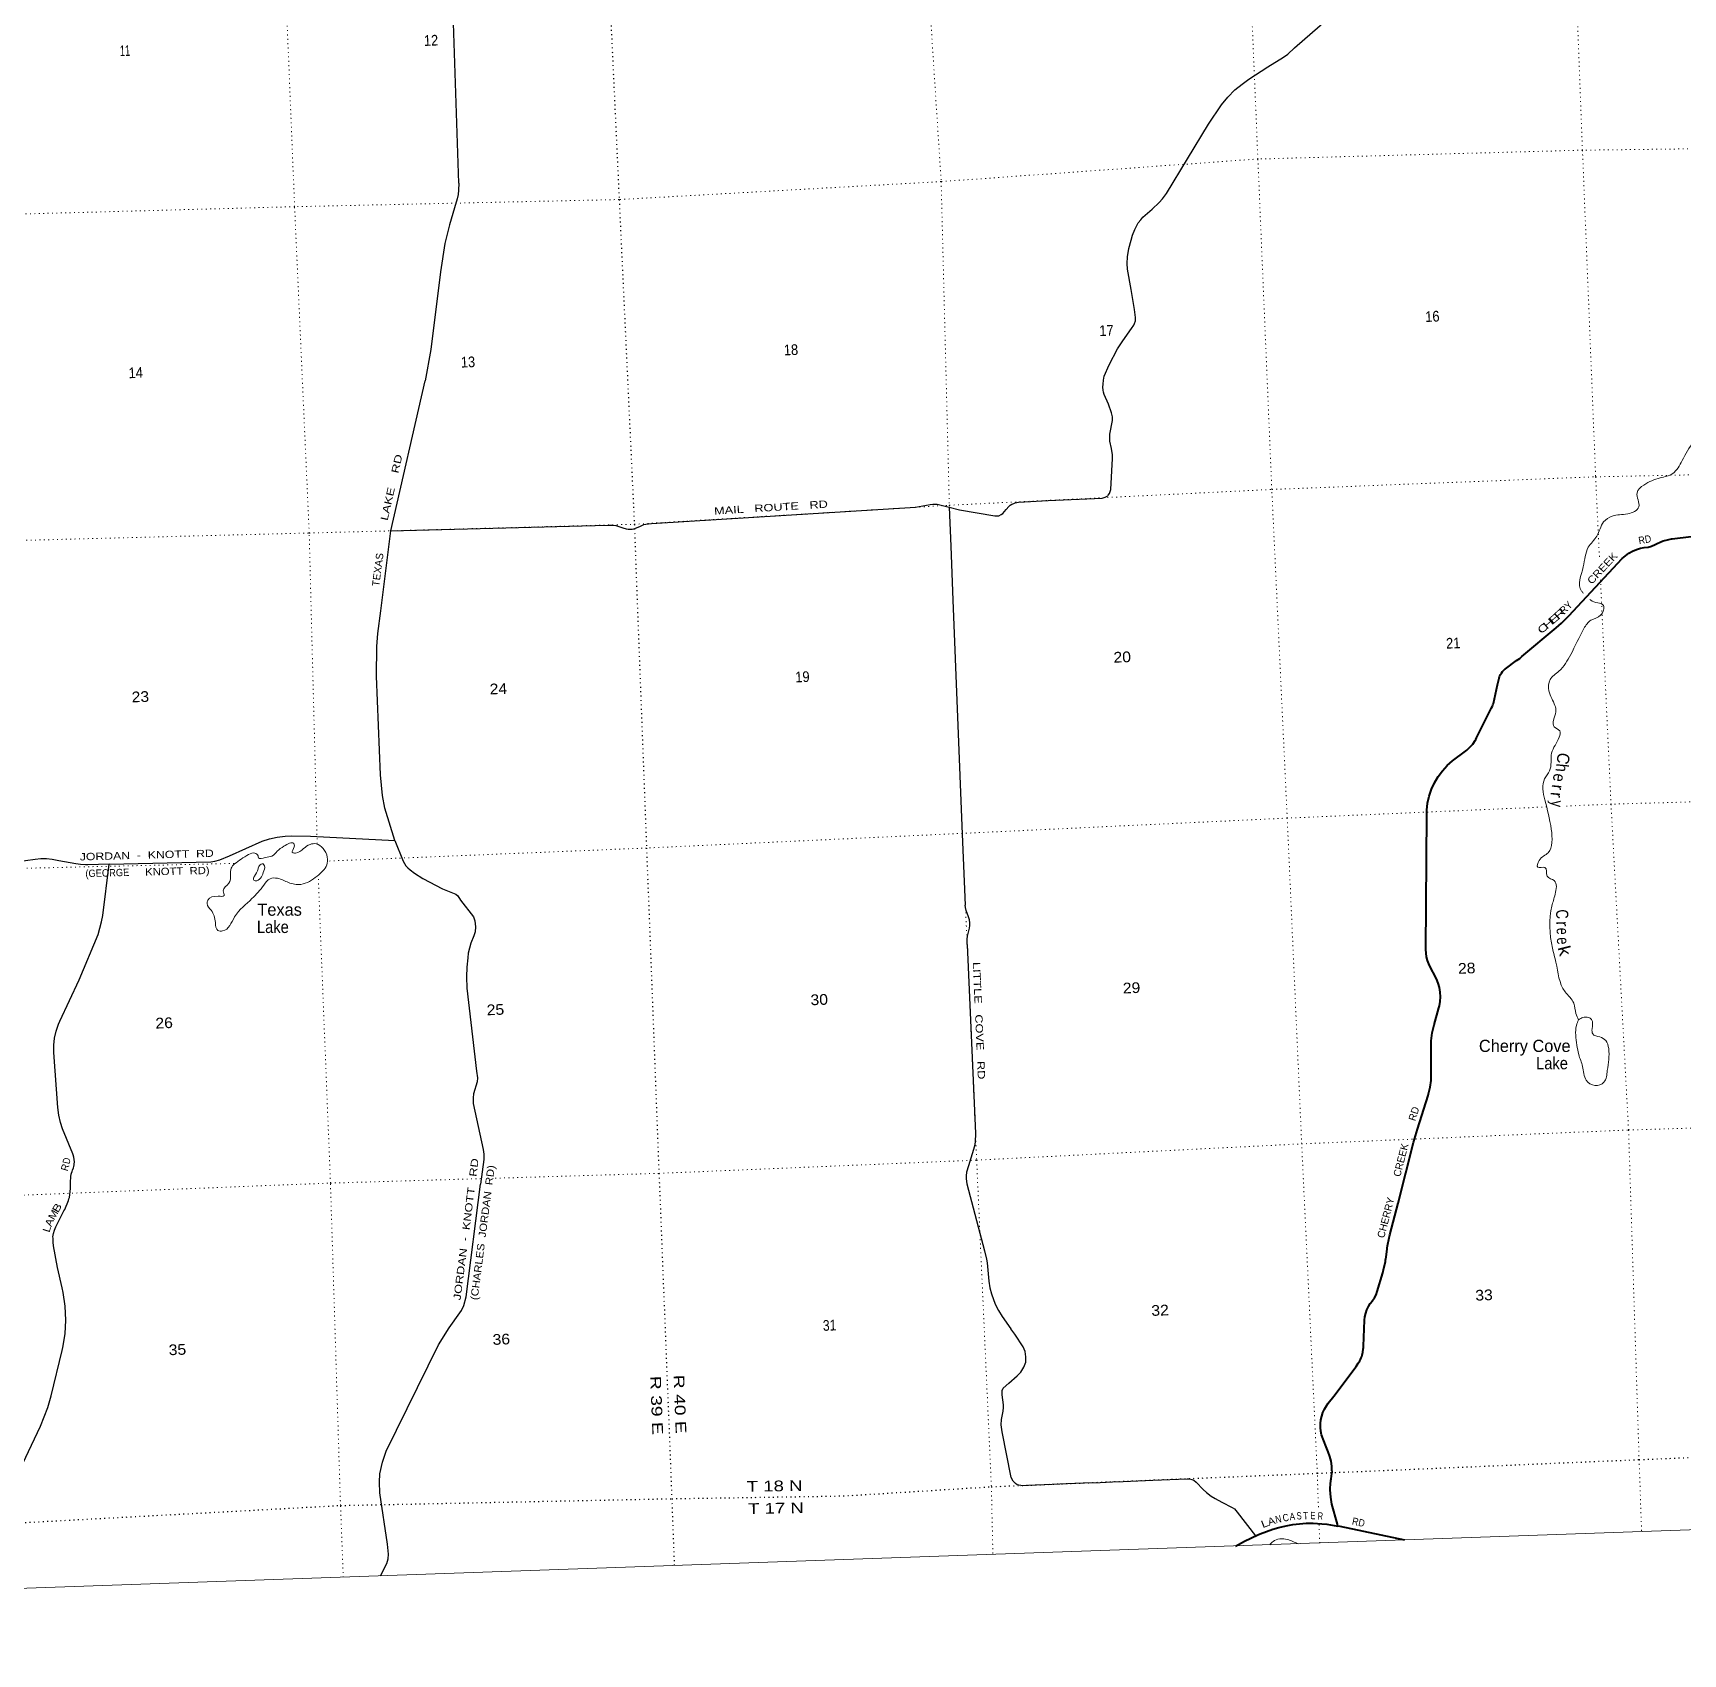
# Model space of a CAD drawing. Header units: feet. Extents: x 745759 to 1002271, y -170898 to 32007.
# Drawn here: x 783856 to 810881, y -170898 to -144352 of the extents above; entities that cross this region are included whole.
import ezdxf
from ezdxf.enums import TextEntityAlignment as Align

# ---------------------------------------------------------------- set-up
doc = ezdxf.new("R2010")
doc.units = ezdxf.units.FT
doc.header["$LTSCALE"] = 48
doc.linetypes.add('DOTTED', pattern=[1.5, 0.3, -1.2])
for name, color, linetype, lineweight in [('26', 7, 'Continuous', 40), ('29', 7, 'Continuous', 25), ('39', 7, 'Continuous', 13), ('4', 7, 'Continuous', 13), ('6', 7, 'DOTTED', 25), ('7', 7, 'DOTTED', 13)]:
    doc.layers.add(name, color=color, linetype=linetype, lineweight=lineweight)
for name, color, linetype in [('27', 7, 'Continuous'), ('30', 7, 'Continuous'), ('41', 7, 'Continuous')]:
    doc.layers.add(name, color=color, linetype=linetype)

msp = doc.modelspace()

# ---------------------------------------------------------------- linework, layer by layer
at = {"layer": '26'}
for points in [[(806671.98, -159421.26), (806669.71, -159361.59), (806682.77, -157147.18), (806684.99, -157078.31), (806698.46, -156961.99), (806724.02, -156847.72), (806761.38, -156736.75), (806810.14, -156630.29), (806869.76, -156529.51), (806939.58, -156435.52), (807018.85, -156349.33), (807106.7, -156271.91), (807316.85, -156113.91), (807341.8, -156095.15), (807366.85, -156071.5), (807392.02, -156047.73), (807436.97, -155995.37), (807476.2, -155938.59), (807485.68, -155921.88), (807499.91, -155896.8), (807512.31, -155871.88), (807745.91, -155402.62), (807758.29, -155377.76), (807768.05, -155352.62), (807777.08, -155329.36), (807783.37, -155306.44), (807790.28, -155281.24), (807795.55, -155256.44), (807844.75, -155024.75), (807868.25, -154917.32), (807878.14, -154887.93), (807891.05, -154859.74), (807906.84, -154833.06), (807925.33, -154808.17), (807946.32, -154785.35), (807969.58, -154764.85), (807972.5, -154762.57), (808156.5, -154628.8), (808206.1, -154593.45), (808240.81, -154563.56), (808801.11, -154095.46), (808889.41, -154017.73), (809011.93, -153897.13), (809885.16, -152956.7), (809937.93, -152911.18), (809995.17, -152871.43), (810056.25, -152837.87), (810120.5, -152810.89), (810187.22, -152790.77), (810246.95, -152778.99), (810307.98, -152769.18), (810367.64, -152753.06), (810425.3, -152730.78), (810468.37, -152708.72), (810493.44, -152694.76), (810518.37, -152684.57), (810557.67, -152668.51), (810624.36, -152649.09), (810692.72, -152636.74), (810704.5, -152635.36), (811550.29, -152533.44)], [(805227.71, -168802.18), (805219.63, -168772.45), (805130.51, -168444.35), (805111.16, -168327.37), (805104.13, -168209.02), (805109.52, -168090.58), (805110.58, -168081.2), (805113.3, -168057.26), (805116.75, -168031.2), (805128.83, -167939.84), (805132.11, -167915), (805132, -167889.84), (805129.08, -167819.56), (805117.36, -167739.93), (805097.37, -167661.97), (805069.35, -167586.52), (805034.2, -167507.72), (804962.3, -167308.26), (804949.65, -167247.56), (804943.42, -167185.88), (804943.67, -167123.89), (804950.4, -167062.26), (804963.53, -167001.67), (804982.92, -166942.78), (805008.37, -166886.25), (805039.58, -166832.68), (805070.4, -166789.92), (805164.07, -166676.78), (805526.07, -166187.19), (805544.63, -166162.09), (805560.64, -166137.19), (805585.6, -166098.4), (805598.54, -166073.58), (805611.5, -166048.72), (805620.2, -166023.58), (805627.71, -166001.85), (805638.89, -165953.69), (805644.84, -165905.63), (805646.1, -165879.82), (805646.98, -165855.63), (805662.44, -165433.29), (805670.12, -165374.99), (805683.85, -165317.82), (805703.48, -165262.39), (805728.8, -165209.32), (805759.53, -165159.19), (805795.32, -165112.54), (805797.45, -165110.07), (805827.99, -165063.24), (805853.47, -165013.48), (805873.61, -164961.32), (805873.72, -164960.98), (805963.34, -164655.38), (805970.62, -164630.58), (805976.35, -164605.38), (806007.68, -164467.65), (806010.71, -164448.57), (806014.73, -164423.17), (806018.02, -164398.57), (806035.97, -164264.45), (806037.64, -164251.95), (806042.62, -164214.45), (806067.88, -164083.31), (806072.66, -164058.5), (806079.2, -164033.31), (806213.17, -163516.93), (806468.04, -162523.51), (806530.54, -162301.72), (806705.5, -161752.47), (806713.68, -161726.22), (806740.32, -161616), (806755.3, -161503.6), (806758.44, -161390.25), (806755.92, -160974.82), (806758.33, -160854.97), (806774.18, -160723.44), (806803.68, -160594.29), (806884.5, -160314.98), (806891.75, -160284.18), (806903.54, -160209.72), (806907.48, -160134.43), (806903.53, -160059.15), (806891.72, -159984.69), (806872.2, -159911.87), (806845.18, -159841.49), (806728.71, -159622.62), (806715.67, -159594.31), (806695.08, -159538.26), (806680.46, -159480.36), (806671.98, -159421.26)], [(803549.61, -169130.25), (803700.01, -169049.43), (803915.59, -168948.65), (803954.63, -168931.33), (804163.71, -168853.79), (804261, -168824), (804379.76, -168798.53), (804492, -168778), (804600.39, -168766.16), (804709, -168758), (804823.2, -168757.03), (804965, -168764), (805045.75, -168771.23), (805227.71, -168802.18)], [(806324.35, -169032.14), (805265.59, -168808.63), (805227.71, -168802.18)]]:
    msp.add_lwpolyline(points, dxfattribs=at)
at = {"layer": '29'}
for p, q in [((802422.51, -146980.59), (803108.61, -145844.07)), ((793985.49, -152382.49), (798309.26, -152115.71)), ((789719.37, -152505.09), (793270.53, -152409.32)), ((799155.88, -159276.62), (799291.14, -162372.73)), ((790949.09, -165051.37), (791186, -163201))]:
    msp.add_line(p, q, dxfattribs=at)
for points in [[(790829.92, -146811.3), (790726.93, -143696.19), (790720.16, -143573.63), (790707.51, -143402.97), (790690.33, -143165.57)], [(803108.61, -145844.07), (803320, -145530), (803428, -145400), (803541, -145283), (803660, -145189), (803768, -145108), (804082, -144908), (804339, -144748), (804411, -144697), (804519, -144594), (805316, -143899)], [(790829.92, -146811.3), (790826, -146926), (790818, -146998), (790803, -147065), (790762, -147215), (790679, -147493), (790602, -147796), (790530, -148265), (790371, -149536), (790279.87, -150045.19)], [(801897, -148877), (801841, -148552), (801784, -148217), (801779, -148125), (801784, -148015), (801805, -147878), (801841, -147742), (801864, -147662), (801903, -147569), (801939, -147495), (801957, -147461), (802000, -147410), (802036, -147368), (802186, -147234), (802299, -147126), (802356, -147067), (802422.51, -146980.59)], [(801365.81, -151967.55), (801418, -151953), (801460, -151929), (801467, -151919), (801490, -151891), (801511, -151826), (801539, -151322), (801537, -151260), (801521, -151157), (801496, -151034), (801493, -150988), (801496, -150920), (801537, -150699), (801538, -150669), (801537, -150638), (801521, -150570), (801470, -150431), (801399, -150269), (801388, -150236), (801382, -150203), (801381, -150154), (801383, -150102), (801388, -150037), (801403, -149973), (801480, -149788), (801619, -149525), (801707, -149392), (801846, -149191), (801885, -149136), (801898, -149110), (801911, -149067), (801913, -149008), (801897, -148877)], [(789554.27, -153816.85), (789719.16, -152505.44), (790279.87, -150045.19)], [(798309.26, -152115.71), (798489, -152086), (798553, -152073), (798597, -152068), (798667, -152068), (798710, -152076), (798862.68, -152118.83)], [(798862.68, -152118.83), (799032, -152163), (799608, -152258), (799646, -152259), (799678, -152256), (799716, -152239), (799742, -152220), (799798, -152153), (799837, -152107), (799863, -152086), (799888, -152070), (799919, -152056), (799945, -152045), (799971, -152038), (799999.14, -152033.83)], [(798862.68, -152118.83), (798889.74, -152754.29), (798921.11, -153641.8), (799076.76, -157472.97), (799124.52, -158631.97)], [(799999.14, -152033.83), (800485.4, -152008.03), (801365.81, -151967.55)], [(793270.53, -152409.32), (793345, -152411), (793402, -152419), (793515, -152455), (793570, -152472), (793605, -152478), (793649, -152479), (793671, -152477), (793698, -152470), (793793, -152432), (793861, -152403), (793896, -152393), (793985.49, -152382.49)], [(789780, -157578), (789618, -157048), (789582, -156841), (789546, -156502), (789484, -154885), (789490, -154397), (789505, -154185), (789554.27, -153816.85)], [(785106.07, -157963.7), (786770, -157923), (786834, -157916), (786914, -157892), (787073, -157825), (787608, -157589), (787732, -157548), (787855, -157522), (787989, -157506), (788087, -157501), (788401, -157506), (789780, -157578)], [(789780, -157578), (789918, -157912), (789962, -157990), (789993, -158023), (790032, -158057), (790104, -158111), (790243, -158196), (790562, -158365), (790783, -158453), (790814, -158484), (790860, -158551), (791069, -158824), (791092, -158891), (791102, -158991), (791097, -159071), (791074, -159138), (791027, -159256), (791004, -159338), (790986, -159418), (790976, -159495), (790963, -159652), (790955, -159807), (790963, -159992)], [(783544.43, -168089.71), (783977.36, -167167.09), (784098.55, -166860.24), (784155.68, -166670.43), (784335.84, -165925.38), (784346.47, -165878.69), (784382.63, -165655.23), (784395.23, -165429.22), (784384.14, -165203.12), (784349.48, -164979.43), (784334.19, -164902.14), (784259.02, -164569.03), (784190.46, -164212.77), (784184.55, -164152.09), (784184.06, -164090.32), (784183.86, -164065.37), (784188.09, -164040.32), (784193.15, -164010.32), (784208.12, -163956.59), (784228.64, -163904.72), (784239.49, -163882.37), (784362.41, -163642.73), (784375.3, -163617.6), (784386.17, -163592.73), (784426.27, -163501.03), (784436.87, -163470.66), (784445.55, -163445.81), (784452.61, -163420.66), (784461.66, -163374.52), (784465.85, -163327.47), (784469.24, -163270.9), (784470.72, -163246.16), (784471.26, -163220.9), (784473.02, -163138.69), (784473.53, -163114.46), (784475.42, -163088.69), (784476.27, -163077.08), (784482.76, -163040.95), (784488.15, -163022.4), (784496.23, -162996.68), (784504.98, -162972.4), (784517.83, -162936.7), (784526.84, -162911.71), (784530.59, -162886.7), (784532.43, -162874.4), (784534.09, -162836.72), (784531.8, -162799.08), (784525.59, -162761.88), (784515.53, -162725.54), (784509, -162707.61), (784337.11, -162297.04), (784304.07, -162194.08), (784277.53, -162071.37), (784263.95, -161946.57), (784195.21, -161046.56), (784196.87, -160928.46), (784210.86, -160811.18), (784237.04, -160696), (784275.11, -160584.2), (784297.71, -160531.61), (784613.8, -159857.48), (784926.34, -159115.43), (784980.52, -158906.24), (784998.41, -158805.81), (785106.07, -157963.7), (784754.18, -157973.4), (784722.56, -157973.42), (784716.04, -157973.46), (784636.98, -157969.44), (784558.78, -157957.19), (784280.6, -157907.31), (784172.72, -157887.58), (784079.38, -157877.44), (783985.26, -157877.11), (783891.62, -157886.62), (783573.61, -157932.64)], [(799155.88, -159276.62), (799158, -159191), (799163, -159142), (799197, -159011), (799202, -158966), (799202, -158926), (799195, -158875), (799181, -158826), (799140, -158720), (799128, -158672), (799124.52, -158631.97)], [(790963, -159992), (791119, -161353), (791135, -161464), (791130, -161528), (791073, -161723), (791063, -161790), (791068, -161883), (791228, -162635), (791239, -162715), (791238, -162799), (791186, -163201)], [(799291.14, -162372.73), (799288, -162511), (799277, -162581), (799177, -162905), (799146, -163008), (799138, -163067), (799138, -163119), (799149, -163196), (799442, -164298), (799473, -164430), (799483, -164493), (799509, -164792), (799527, -164901), (799555, -164998), (799616, -165168), (799668, -165271), (799730, -165372), (799874, -165574)], [(789548.6, -169620.19), (789653, -169414), (789673, -169337), (789679, -169265), (789663, -169100), (789539, -168256), (789534, -168086), (789539, -167947), (789581, -167756), (789642, -167576), (790496, -165836), (790671, -165558), (790846, -165311), (790877, -165270), (790913, -165188), (790949.09, -165051.37)], [(800038.02, -168137.85), (799978, -168127), (799950, -168108), (799911, -168068), (799878, -168005), (799729, -167259), (799716, -167144), (799719, -167058), (799745, -166919), (799752, -166860), (799750, -166816), (799729, -166651), (799729, -166580), (799745, -166543), (799837, -166461), (799976, -166343), (800035, -166284), (800084, -166198), (800115, -166116), (800120, -166029), (800107, -165946), (800074, -165869), (799935, -165658), (799874, -165574)], [(800038.02, -168137.85), (801056.09, -168096.36), (801333.92, -168086.73), (801534.76, -168078.83), (801709.7, -168074.02), (802198.05, -168050.06), (802757.35, -168027.2)], [(802757.35, -168027.2), (802798, -168029), (802839, -168042), (802870, -168052), (802908, -168083), (803024, -168204), (803078, -168253), (803153, -168312), (803220, -168351), (803330, -168410), (803495, -168497), (803533, -168523), (803580, -168577), (803880.61, -168960.5)]]:
    msp.add_lwpolyline(points, dxfattribs=at)
at = {"layer": '39'}
for points in [[(809250.86, -153525.57), (809220.54, -153491.15), (809247.4, -153093.44), (809329.64, -152774.11), (809469.43, -152589.46), (809581.3, -152359.58), (809722.42, -152261.45), (809974.65, -152225.44), (810157.44, -152111.59), (810128.39, -151881.17), (810240.21, -151753.98), (810507.41, -151636.84), (810712.02, -151566.44), (810868.8, -151352.93), (811050.07, -151043.83), (811145.87, -150866.94), (811131.84, -150452.7), (811144.33, -150359.59), (811153.28, -150278.7)], [(809170.39, -160510.16), (809128.31, -160411.13), (809091.46, -160239.4), (808949.4, -160053.66), (808799.84, -159570.22), (808742.49, -159336.88), (808733.94, -158648.59), (808786.83, -158455.25), (808770.15, -158232.4), (808658.66, -158160.23), (808618.88, -158016.81), (808504.01, -158013.24), (808524, -157905.75), (808671.92, -157775.14), (808723.52, -157392.57), (808618.33, -156911.42), (808614.9, -156563.22), (808694.57, -156437.29), (808729.5, -156143.97), (808854.27, -155883.39), (808862.36, -155780.38), (808773.21, -155713.39), (808797.87, -155466.78), (808783.85, -155364.64), (808684.06, -155126.91), (808705.03, -154940.85), (808848.62, -154802.36), (809041.42, -154531.06), (809258.36, -154103.79), (809373.81, -153966.4), (809531.8, -153887.75), (809577.83, -153724.87), (809371.32, -153642.32), (809357.4, -153628.36)], [(787155.07, -157960.27), (787388.64, -157806.18), (787490.36, -157782.08), (787542.48, -157828.37), (787549.68, -157858.29), (787658.21, -157854.06), (787769.98, -157829.56), (787857.47, -157749.63), (787967.06, -157668.84), (788126.37, -157624.37), (788134.58, -157680.43), (788103.84, -157770.22), (788156.57, -157780.25), (788286.65, -157708.73), (788394.7, -157640.08), (788492.95, -157630.2), (788606.61, -157706.31), (788676.45, -157846.54), (788667.37, -157975.76), (788511.34, -158157.02), (788244.92, -158294.27), (788040.44, -158263.99), (787860.61, -158194.49), (787738.17, -158203.3), (787637.47, -158305.89), (787442.73, -158526.92), (787158.49, -158827.95), (786962.05, -159057.1), (786885.29, -159050.03), (786844.05, -158920.76), (786773.8, -158718.13), (786707.21, -158609.98), (786721.19, -158555.07), (786889.69, -158488.09), (786985.85, -158476.29), (786972.92, -158402.29), (787064.64, -158275.89), (787091.5, -158137.92), (787103.38, -158028.73), (787155.07, -157960.27)], [(787484.82, -158161.84), (787542.7, -158041.79), (787564.71, -157986.57), (787624.07, -157960.09), (787647.43, -157991.39), (787627.52, -158100.9), (787584.79, -158193.17), (787495.83, -158234.9), (787471.32, -158225.79), (787475.48, -158177.3), (787484.82, -158161.84)], [(809170.39, -160510.16), (809135.79, -160604.13), (809144.23, -160925.96), (809172.41, -161081.92), (809236.24, -161274.74), (809297.38, -161501.89), (809437.56, -161587.03), (809586.43, -161532.9), (809641.49, -161343.49), (809663.73, -160982.21), (809616.38, -160851.16), (809517.49, -160792.6), (809402.83, -160742.71), (809391.6, -160660.6), (809381.66, -160507.96), (809334.03, -160473.57), (809241.5, -160475.17), (809170.39, -160510.16)], [(804112.03, -169109.45), (804167.23, -169055.36), (804276.29, -169012.85), (804403.54, -169023.99), (804577, -169094)]]:
    msp.add_spline(points, degree=3, dxfattribs=at)
at = {"layer": '4'}
msp.add_lwpolyline([(745759.19, 12310.89), (776820.48, 13358.05), (807880.31, 14447.96), (838938.61, 15580.58), (869995.32, 16755.93), (901050.39, 17973.99), (932103.74, 19234.78), (963155.34, 20538.27), (994205.12, 21881.75), (1002271.19, -161246.56), (970969.51, -162603.69), (939665.99, -163917.76), (908360.69, -165188.77), (877053.68, -166416.71), (845745, -167601.59), (814434.73, -168743.41), (783122.91, -169842.15), (751809.62, -170897.82)], close=True, dxfattribs=at)
msp.add_lwpolyline([(745759.19, 12310.89), (776820.48, 13358.05), (807880.31, 14447.96), (838938.61, 15580.58), (869995.32, 16755.93), (901050.39, 17973.99), (932103.74, 19234.78), (963155.34, 20538.27), (994205.12, 21881.75), (1002271.19, -161246.56), (970969.51, -162603.69), (939665.99, -163917.76), (908360.69, -165188.77), (877053.68, -166416.71), (845745, -167601.59), (814434.73, -168743.41), (783122.91, -169842.15), (751809.62, -170897.82)], close=True, dxfattribs=at)
at = {"layer": '6'}
for points in [[(793194.74, -141424.22), (793211.22, -141783.08), (793456.64, -147079.08), (793704.94, -152397.12), (793904.29, -157698.95), (794108.68, -163026.75), (794319.1, -168354.32), (794360.1, -169452.79)], [(783083.62, -168773.18), (783657.89, -168748.14), (788892.58, -168465.37), (794319.1, -168354.32), (797129.38, -168309.11), (799553.11, -168158.16), (804890.85, -167937.82), (810162.04, -167714.04), (814386.74, -167543.42)]]:
    msp.add_lwpolyline(points, dxfattribs=at)
at = {"layer": '7'}
for p, q in [((799553.11, -168158.16), (799578.08, -169270.1)), ((804930.82, -169081.46), (804918.98, -168742.64))]:
    msp.add_line(p, q, dxfattribs=at)
for points in [[(808162.93, -123138.52), (808246.88, -124909.37), (808456.67, -130220.85), (808731.83, -135628.31), (809027.97, -140934.41), (809234.68, -146270.18), (809449.97, -151619.71), (809513.62, -152973.94)], [(804910.22, -168492.11), (804890.85, -167937.82), (804635.58, -162543.54), (804398.72, -157208.95), (804145.93, -151826.65), (803918.17, -146415.19), (803695.22, -141108.39), (803490.23, -136982.19)], [(788510.73, -157626.77), (788380.31, -152540.44), (788141.05, -147195.87), (787929.59, -141997.21), (787856.37, -139876.81)], [(798408.41, -141786.35), (798731.13, -146784.69), (798864.01, -152085.09), (799076.22, -157458.9), (799311.69, -162809.66), (799553.11, -168158.16), (799553.11, -168158.16)], [(813625.91, -146216.69), (809234.68, -146270.18), (803918.17, -146415.19), (798731.13, -146784.69), (793456.64, -147079.08), (788141.05, -147195.87), (782832.51, -147338.56), (782348.58, -147383.14)], [(782531.46, -152694.9), (783027.23, -152676.81), (788380.31, -152540.44), (793704.94, -152397.12), (798864.01, -152085.09), (804145.93, -151826.65), (809449.97, -151619.71), (813815.83, -151529.62)], [(809529.17, -153304.84), (809701.91, -156979.89), (809989.17, -162316.54), (810162.04, -167714.04), (810202.78, -168894.42)], [(814019.05, -156861.78), (809701.91, -156979.89), (808973.43, -157011.36)], [(808647.84, -157025.42), (804398.72, -157208.95), (799076.22, -157458.9), (793904.29, -157698.95), (788689.99, -157912.14)], [(787150.33, -157950.77), (783202.88, -158041.98), (782716.69, -158058.23)], [(788938.05, -169641.35), (788892.58, -168465.37), (788728.32, -163186.34), (788527.69, -158156.38)], [(791427.71, -163106.27), (794108.68, -163026.75), (799311.69, -162809.66), (804635.58, -162543.54), (809989.17, -162316.54), (814195.66, -162190.64)], [(782898.4, -163436.81), (783416.24, -163393.6), (788728.32, -163186.34), (791229.94, -163112.14)]]:
    msp.add_lwpolyline(points, dxfattribs=at)

# ---------------------------------------------------------------- texts
at = {"layer": '27'}
for s, rotation, width, p in [('RD', 10.451, 0.9, (810163.76, -152725.17)), ('CREEK', 47.122, 1.15, (809386.98, -153390.34)), ('RD', 348.08, 0.9, (805452.21, -168776.48))]:
    msp.add_text(s, height=120, rotation=rotation, dxfattribs=dict(at, width=width)).set_placement(p)
for s, rotation, p in [('R', 44.629, (808967.25, -153841.5)), ('Y', 45.629, (809046.42, -153764.46))]:
    msp.add_text(s, height=120, rotation=rotation, dxfattribs=at).set_placement(p, align=Align.CENTER)
for s, rotation, width, p in [('C', 40.16, 1.5, (808624.28, -154144.86)), ('H', 40.16, 1.45, (808714.28, -154068.91)), ('E', 40.16, 1.65, (808808.97, -153989.01)), ('R', 42.236, 1.6, (808900.22, -153905.18)), ('N', 12.156, 0.85, (804265.37, -168747.47)), ('C', 12.156, 0.85, (804386.08, -168723.17)), ('A', 6.61, 0.85, (804488.15, -168705.3)), ('S', 3.813, 0.75, (804597.13, -168694.09)), ('T', 1.998, 0.85, (804704.26, -168692.05)), ('E', 358.733, 0.7, (804818.05, -168690.08)), ('R', 355.733, 0.7, (804936.7, -168698.06)), ('L', 21.478, 1.3, (804051.99, -168816.51)), ('A', 18.253, 1.1, (804157.6, -168779.55))]:
    msp.add_text(s, height=120, rotation=rotation, dxfattribs=dict(at, width=width)).set_placement(p, align=Align.CENTER)
for s, rotation, p in [('RD', 72.331, (806495.24, -162178.61)), ('CREEK', 75.611, (806249.3, -163090.84)), ('CHERRY', 75.456, (805985.88, -164095.13))]:
    msp.add_text(s, height=120, rotation=rotation, dxfattribs=at).set_placement(p)
at = {"layer": '30'}
for s, rotation, width, p in [('LAKE    RD', 77.161, 1.35, (789662.81, -152346.09)), ('MAIL   ROUTE   RD', 3.531, 1.3, (795015.11, -152238.81)), ('TEXAS', 82.377, 1.05, (789525.29, -153422.55)), ('JORDAN  -  KNOTT  RD', 1.579, 1.25, (784623.88, -157903.02)), ('(GEORGE', 1.579, 0.95, (784715.94, -158175.21)), ('KNOTT  RD)', 1.401, 1.15, (785694.39, -158149.37)), ('LITTLE   COVE   RD', 272.501, 1.3, (799248.67, -159567.68)), ('JORDAN  -  KNOTT   RD', 82.704, 1.3, (790858.42, -165110.35)), ('(CHARLES  JORDAN  RD)', 82.704, 1.15, (791138.31, -165107.57))]:
    msp.add_text(s, height=120, rotation=rotation, dxfattribs=dict(at, width=width)).set_placement(p)
for s, rotation, width, p in [('R', 74.229, 0.95, (784438.95, -162945.55)), ('D', 77.758, 0.85, (784465.12, -162833.41)), ('M', 60.485, 1.15, (784238.91, -163733.4)), ('B', 59.485, 1.35, (784300.37, -163620.59)), ('L', 72.731, 1.15, (784140.14, -163953.38)), ('A', 68.787, 1.15, (784179.74, -163850.83))]:
    msp.add_text(s, height=120, rotation=rotation, dxfattribs=dict(at, width=width)).set_placement(p, align=Align.CENTER)
at = {"layer": '41'}
for s, rotation, width, p in [('C', 258.807, 0.95, (808822.55, -156213.7)), ('h', 264.791, 0.9, (808800.11, -156375.89)), ('e', 262.206, 0.9, (808757.09, -156535.53)), ('y', 267.362, 0.8, (808720.34, -156969.45)), ('C', 273.056, 0.8, (808802.59, -158787.04)), ('e', 270.878, 0.75, (808811.68, -159063.05)), ('e', 274.633, 0.8, (808817.1, -159226.74)), ('k', 283.948, 1.2, (808845.75, -159403.97))]:
    msp.add_text(s, height=200, rotation=rotation, dxfattribs=dict(at, width=width)).set_placement(p, align=Align.CENTER)
for rotation, p in [(265.032, (808731.82, -156696.01)), (265.25, (808713.16, -156821.41)), (271.997, (808808.54, -158943.65))]:
    msp.add_text('r', height=200, rotation=rotation, dxfattribs=at).set_placement(p, align=Align.CENTER)
for s, p in [('Texas', (787531.58, -158807.46)), ('Cherry Cove', (807538.7, -161039.01))]:
    msp.add_text(s, height=200, dxfattribs=at).set_placement(p)
at = {"layer": '41', "width": 0.9}
for p in [(787524.51, -159090.63), (808474.8, -161322.69)]:
    msp.add_text('Lake', height=200, dxfattribs=at).set_placement(p)
at = {"layer": '6'}
for s, rotation, width, p in [('R 39 E', 272.262, 1.35, (793964.6, -166346.81)), ('R 40 E', 272.262, 1.35, (794345.84, -166328.93)), ('T 18 N', 0.922, 1.3, (795547.66, -168241.23)), ('T 17 N', 0.922, 1.3, (795569.29, -168604.95))]:
    msp.add_text(s, height=175, rotation=rotation, dxfattribs=dict(at, width=width)).set_placement(p)
at = {"layer": '7'}
for s, width, p in [('11', 0.65, (785282.74, -144731.31)), ('12', 0.9, (790261.9, -144563.85)), ('16', 0.9, (806662.41, -149084.27)), ('17', 0.9, (801324.31, -149315.24)), ('13', 0.9, (790867.24, -149831.39)), ('18', 0.9, (796157.23, -149631.16)), ('14', 0.9, (785425.48, -150005.62)), ('21', 0.9, (807003.16, -154434.38)), ('20', 1.1, (801556.54, -154664.03)), ('19', 0.9, (796344.52, -154986.54)), ('24', 1.1, (791339.02, -155183.5)), ('23', 1.1, (785475.2, -155313.92)), ('28', 1.1, (807198.86, -159759.53)), ('29', 1.1, (801709.21, -160081.44)), ('25', 1.1, (791290.8, -160438.28)), ('30', 1.1, (796594.07, -160274.3)), ('26', 1.1, (785864.16, -160656.27)), ('33', 1.1, (807482.33, -165111.97)), ('32', 1.1, (802176.29, -165361.75)), ('36', 1.1, (791387.29, -165836.25)), ('31', 0.85, (796796.28, -165606.47)), ('35', 1.1, (786082.43, -166005.79))]:
    msp.add_text(s, height=175, rotation=2.234, dxfattribs=dict(at, width=width)).set_placement(p)

doc.saveas('drawing.dxf')
